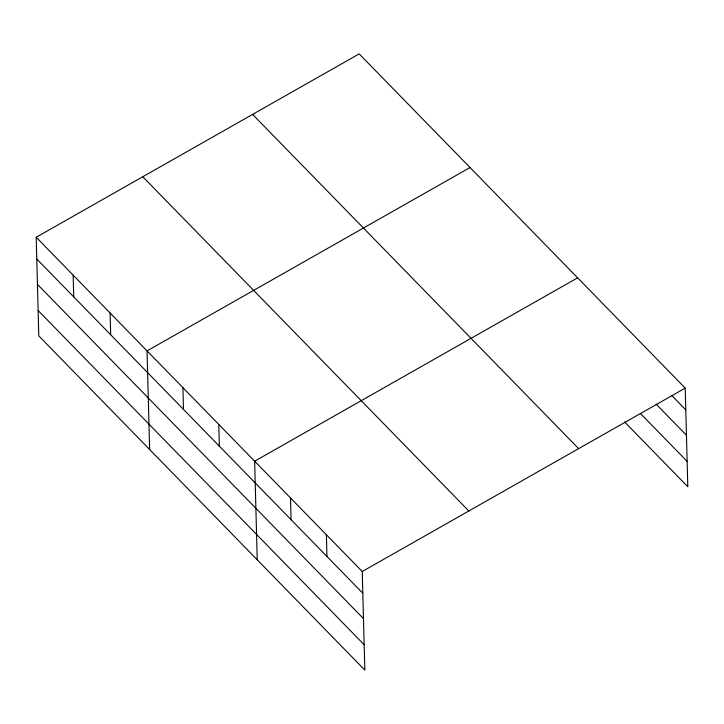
<?xml version="1.0" encoding="UTF-8"?>
<svg xmlns="http://www.w3.org/2000/svg" width="724" height="724" viewBox="0 0 724 724"><rect width="100%" height="100%" fill="white"/><g stroke="black" fill="none" stroke-linecap="round" stroke-linejoin="round"><path stroke-width="1.09" d="M36.2 237.255L362.244 571.498L364.824 670.107L38.779 335.873L36.2 237.255L359.176 53.893L685.221 388.127L687.8 486.745L624.649 422.002M470.03 167.534L147.053 350.896L149.633 449.514M577.625 277.835L254.649 461.197L257.228 559.806M362.244 571.498L685.221 388.127M671.754 395.485L685.791 409.875M656.044 404.064L686.452 435.242M640.36 413.422L687.139 461.378M252.595 114.401L578.639 448.645M142.782 176.747L468.826 510.99M36.77 258.993L362.815 593.237M37.431 284.36L363.475 618.604M38.119 310.496L364.163 644.74M326.379 534.728L326.949 556.466M290.514 497.967L291.084 519.705M218.784 424.436L219.354 446.174M182.919 387.666L183.489 409.404M110.102 313.021L110.672 334.76M73.151 275.138L73.721 296.876"/></g></svg>
